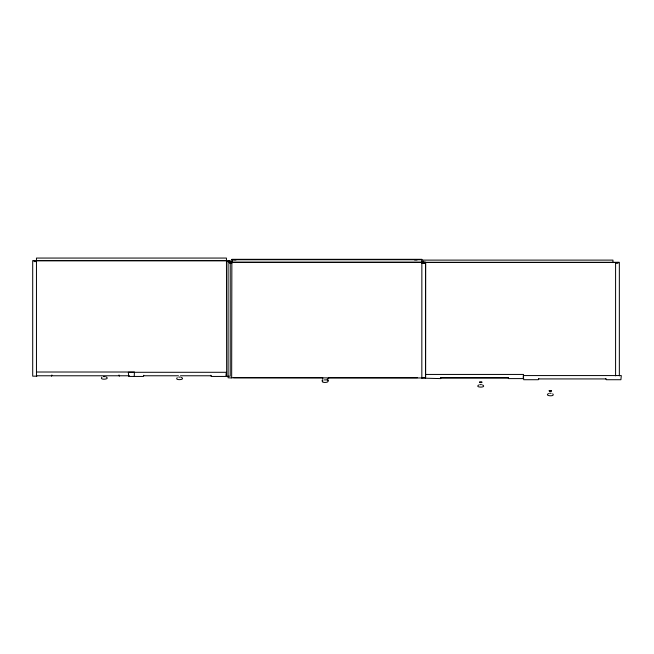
<?xml version="1.0" encoding="UTF-8"?>
<svg xmlns="http://www.w3.org/2000/svg" width="654" height="654" viewBox="0 0 654 654"><rect width="100%" height="100%" fill="white"/><g stroke="black" fill="none" stroke-linecap="round" stroke-linejoin="round"><path stroke-width="0.98" d="M421.83 377.873L421.855 259.319L231.859 259.319L231.663 377.971L228.099 377.775L228.099 262.189L425.615 262.189L425.566 377.971M134.233 376.115L134.43 372.012L36.461 372.012M425.591 377.873L421.879 377.873M322.749 377.759L322.749 378.576M328.055 380.751L328.357 380.244L327.556 379.59M101.934 377.186C98.664 380.293 110.992 379.451 106.071 376.908M177.25 377.66C173.899 380.751 186.374 379.9 181.379 377.391M322.872 379.59L322.046 380.342L322.872 381.094M322.798 380.464C319.446 383.555 331.921 382.704 326.935 380.195M478.916 384.912C473.741 387.822 487.688 387.822 482.505 384.912M548.551 393.536C543.564 396.046 556.039 396.896 552.687 393.806M326.804 379.394L328.676 378.355L328.431 377.759M51.502 376.164L51.895 374.979M417.497 377.693L328.635 377.718M425.517 377.947L421.953 377.947M231.859 259.524L421.855 259.524M231.859 259.72L421.855 259.72M233.445 259.916L236.012 259.916M414.53 259.916L417.105 259.916M232.456 260.259L232.252 262.295M36.461 260.783L226.456 260.783M36.461 261.575L34.082 261.575L34.082 260.586M226.456 261.575L228.835 261.575L228.835 260.586M421.83 262.295L619.346 262.295L619.346 375.846M231.859 262.393L421.855 262.393M231.859 263.178L229.48 263.178L229.48 262.189M421.855 263.178L425.591 263.284M615.586 263.284L617.965 263.284L617.965 262.295M425.591 374.44L523.56 374.44L523.159 378.601L508.518 378.601L508.117 377.415M129.418 375.772L36.461 375.772L36.853 376.164M143.716 375.772L178.444 375.772M180.488 375.772L211.136 375.772M103.479 376.63L105.065 376.63M178.795 377.105L180.381 377.105M322.512 377.718L233.642 377.693M231.859 377.775L421.855 377.971M441.025 377.808L508.117 377.808M440.91 377.873L508.33 377.873M538.773 378.928L605.866 378.928M324.343 379.909L325.929 379.909M479.521 381.977L481.9 381.977M479.521 382.279L481.9 382.279M479.725 382.574L481.704 382.574M479.922 384.634L481.499 384.634M549.156 390.601L551.535 390.601M549.156 390.896L551.535 390.896M549.352 391.19L551.33 391.19M549.556 393.25L551.134 393.25M119.388 376.164L118.987 374.979M615.586 375.846L615.586 262.491L425.591 262.491L425.591 378.2L440.632 378.601L441.025 377.415M612.962 262.638L612.962 260.112L422.958 260.112L422.958 262.638M605.866 378.535L606.258 379.721L620.908 379.721L621.3 375.568L523.331 375.568L523.731 379.721L538.373 379.721L538.773 378.535M424.233 262.189L424.233 263.178M423.212 262.295L423.212 263.284M210.858 375.257L211.25 376.442L225.9 376.442L226.292 372.289L128.331 372.289L128.724 376.442L143.373 376.442L143.766 375.257M36.461 376.164L32.7 376.164L32.7 260.586L230.216 260.586L230.216 376.164L226.652 376.361L226.456 258.06L36.461 258.06L36.461 376.164"/></g></svg>
